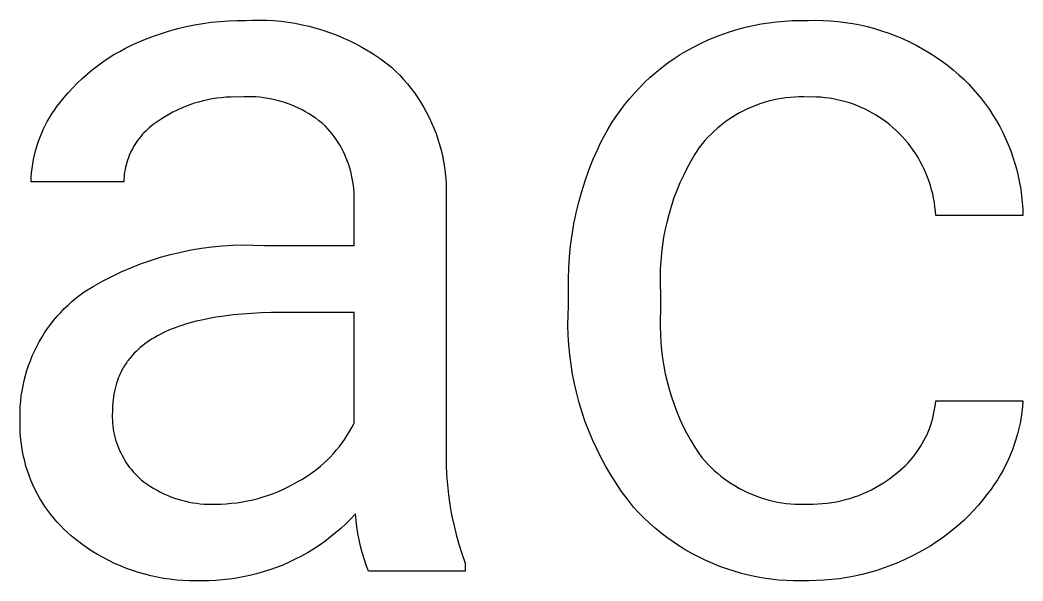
# Model space of a CAD drawing. Header units: millimetres. Extents: x -658 to 2773, y 81 to 2478.
# Drawn here: x 2665.47 to 2699.33, y 384.79 to 403.73 of the extents above; entities that cross this region are included whole.
import ezdxf

# ---------------------------------------------------------------- set-up
doc = ezdxf.new("R2010")
doc.units = ezdxf.units.MM
doc.header["$MEASUREMENT"] = 0
doc.layers.add('Domyślny', color=7, linetype='Continuous', true_color=0x000000)

msp = doc.modelspace()

# ---------------------------------------------------------------- linework, layer by layer
at = {"layer": 'Domyślny'}
for p, q in [((2671.361, 403.57), (2671.645, 403.619)), ((2671.645, 403.619), (2671.93, 403.658)), ((2671.93, 403.658), (2672.217, 403.688)), ((2672.217, 403.688), (2672.505, 403.709)), ((2672.505, 403.709), (2672.793, 403.72)), ((2672.793, 403.72), (2673.081, 403.721)), ((2673.081, 403.721), (2673.322, 403.731)), ((2673.322, 403.731), (2673.562, 403.733)), ((2673.562, 403.733), (2673.803, 403.727)), ((2673.803, 403.727), (2674.043, 403.713)), ((2674.043, 403.713), (2674.283, 403.691)), ((2674.283, 403.691), (2674.522, 403.661)), ((2674.522, 403.661), (2674.759, 403.623)), ((2674.759, 403.623), (2674.996, 403.577)), ((2690.49, 403.601), (2690.753, 403.643)), ((2690.753, 403.643), (2691.017, 403.677)), ((2691.017, 403.677), (2691.282, 403.701)), ((2691.282, 403.701), (2691.548, 403.717)), ((2691.548, 403.717), (2691.814, 403.723)), ((2691.814, 403.723), (2692.08, 403.721)), ((2692.08, 403.721), (2692.332, 403.725)), ((2692.332, 403.725), (2692.584, 403.721)), ((2692.584, 403.721), (2692.835, 403.707)), ((2692.835, 403.707), (2693.086, 403.686)), ((2693.086, 403.686), (2693.336, 403.655)), ((2693.336, 403.655), (2693.585, 403.616)), ((2693.585, 403.616), (2693.832, 403.568)), ((2669.973, 403.188), (2670.245, 403.283)), ((2670.245, 403.283), (2670.52, 403.368)), ((2670.52, 403.368), (2670.798, 403.445)), ((2670.798, 403.445), (2671.078, 403.512)), ((2671.078, 403.512), (2671.361, 403.57)), ((2674.996, 403.577), (2675.23, 403.523)), ((2675.23, 403.523), (2675.463, 403.461)), ((2675.463, 403.461), (2675.693, 403.392)), ((2675.693, 403.392), (2675.921, 403.314)), ((2675.921, 403.314), (2676.147, 403.23)), ((2689.205, 403.259), (2689.457, 403.345)), ((2689.457, 403.345), (2689.712, 403.422)), ((2689.712, 403.422), (2689.969, 403.49)), ((2689.969, 403.49), (2690.228, 403.55)), ((2690.228, 403.55), (2690.49, 403.601)), ((2693.832, 403.568), (2694.078, 403.512)), ((2694.078, 403.512), (2694.321, 403.447)), ((2694.321, 403.447), (2694.562, 403.374)), ((2694.562, 403.374), (2694.801, 403.293)), ((2694.801, 403.293), (2695.036, 403.203)), ((2669.234, 402.88), (2669.438, 402.972)), ((2669.438, 402.972), (2669.704, 403.084)), ((2669.704, 403.084), (2669.973, 403.188)), ((2676.147, 403.23), (2676.369, 403.137)), ((2676.369, 403.137), (2676.588, 403.037)), ((2676.588, 403.037), (2676.804, 402.93)), ((2676.804, 402.93), (2677.016, 402.816)), ((2688.229, 402.834), (2688.468, 402.953)), ((2688.468, 402.953), (2688.71, 403.063)), ((2688.71, 403.063), (2688.956, 403.165)), ((2688.956, 403.165), (2689.205, 403.259)), ((2695.036, 403.203), (2695.269, 403.106)), ((2695.269, 403.106), (2695.497, 403)), ((2695.497, 403), (2695.722, 402.887)), ((2668.642, 402.564), (2668.836, 402.676)), ((2668.836, 402.676), (2669.033, 402.781)), ((2669.033, 402.781), (2669.234, 402.88)), ((2677.016, 402.816), (2677.224, 402.695)), ((2677.224, 402.695), (2677.427, 402.567)), ((2687.765, 402.574), (2687.995, 402.708)), ((2687.995, 402.708), (2688.229, 402.834)), ((2695.722, 402.887), (2695.943, 402.766)), ((2695.943, 402.766), (2696.16, 402.638)), ((2696.16, 402.638), (2696.372, 402.502)), ((2668.085, 402.189), (2668.266, 402.32)), ((2668.266, 402.32), (2668.452, 402.445)), ((2668.452, 402.445), (2668.642, 402.564)), ((2677.427, 402.567), (2677.627, 402.432)), ((2677.627, 402.432), (2677.822, 402.291)), ((2677.822, 402.291), (2678.011, 402.143)), ((2687.141, 402.132), (2687.344, 402.286)), ((2687.344, 402.286), (2687.552, 402.434)), ((2687.552, 402.434), (2687.765, 402.574)), ((2696.372, 402.502), (2696.579, 402.358)), ((2696.579, 402.358), (2696.781, 402.208)), ((2667.568, 401.759), (2667.736, 401.908)), ((2667.736, 401.908), (2667.908, 402.051)), ((2667.908, 402.051), (2668.085, 402.189)), ((2678.011, 402.143), (2678.153, 402.009)), ((2678.153, 402.009), (2678.29, 401.87)), ((2686.752, 401.804), (2686.944, 401.971)), ((2686.944, 401.971), (2687.141, 402.132)), ((2696.781, 402.208), (2696.978, 402.051)), ((2696.978, 402.051), (2697.17, 401.887)), ((2667.25, 401.445), (2667.406, 401.605)), ((2667.406, 401.605), (2667.568, 401.759)), ((2678.29, 401.87), (2678.422, 401.727)), ((2678.422, 401.727), (2678.549, 401.579)), ((2678.549, 401.579), (2678.671, 401.427)), ((2686.386, 401.449), (2686.566, 401.63)), ((2686.566, 401.63), (2686.752, 401.804)), ((2697.17, 401.887), (2697.333, 401.734)), ((2697.333, 401.734), (2697.492, 401.576)), ((2697.492, 401.576), (2697.645, 401.412)), ((2666.953, 401.109), (2667.098, 401.28)), ((2667.098, 401.28), (2667.25, 401.445)), ((2678.671, 401.427), (2678.787, 401.271)), ((2678.787, 401.271), (2678.898, 401.111)), ((2686.046, 401.071), (2686.213, 401.263)), ((2686.213, 401.263), (2686.386, 401.449)), ((2697.645, 401.412), (2697.792, 401.243)), ((2697.792, 401.243), (2697.934, 401.069)), ((2666.72, 400.814), (2666.813, 400.934)), ((2666.813, 400.934), (2666.953, 401.109)), ((2671.356, 400.92), (2671.208, 400.87)), ((2671.506, 400.965), (2671.356, 400.92)), ((2671.657, 401.005), (2671.506, 400.965)), ((2671.809, 401.04), (2671.657, 401.005)), ((2671.963, 401.069), (2671.809, 401.04)), ((2672.117, 401.093), (2671.963, 401.069)), ((2672.272, 401.111), (2672.117, 401.093)), ((2672.428, 401.125), (2672.272, 401.111)), ((2672.584, 401.133), (2672.428, 401.125)), ((2672.74, 401.135), (2672.584, 401.133)), ((2672.896, 401.133), (2672.74, 401.135)), ((2673.032, 401.14), (2672.896, 401.133)), ((2673.167, 401.143), (2673.032, 401.14)), ((2673.303, 401.141), (2673.167, 401.143)), ((2673.438, 401.135), (2673.303, 401.141)), ((2673.573, 401.123), (2673.438, 401.135)), ((2673.708, 401.108), (2673.573, 401.123)), ((2673.842, 401.087), (2673.708, 401.108)), ((2673.975, 401.062), (2673.842, 401.087)), ((2674.107, 401.032), (2673.975, 401.062)), ((2674.239, 400.998), (2674.107, 401.032)), ((2674.368, 400.959), (2674.239, 400.998)), ((2674.497, 400.916), (2674.368, 400.959)), ((2674.624, 400.868), (2674.497, 400.916)), ((2678.898, 401.111), (2679.004, 400.947)), ((2679.004, 400.947), (2679.104, 400.78)), ((2685.885, 400.873), (2686.046, 401.071)), ((2690.451, 400.902), (2690.309, 400.851)), ((2690.594, 400.948), (2690.451, 400.902)), ((2690.739, 400.99), (2690.594, 400.948)), ((2690.885, 401.026), (2690.739, 400.99)), ((2691.032, 401.057), (2690.885, 401.026)), ((2691.18, 401.084), (2691.032, 401.057)), ((2691.329, 401.105), (2691.18, 401.084)), ((2691.479, 401.121), (2691.329, 401.105)), ((2691.629, 401.132), (2691.479, 401.121)), ((2691.779, 401.137), (2691.629, 401.132)), ((2691.929, 401.138), (2691.779, 401.137)), ((2692.08, 401.133), (2691.929, 401.138)), ((2692.222, 401.134), (2692.08, 401.133)), ((2692.363, 401.131), (2692.222, 401.134)), ((2692.505, 401.123), (2692.363, 401.131)), ((2692.646, 401.11), (2692.505, 401.123)), ((2692.786, 401.092), (2692.646, 401.11)), ((2692.926, 401.069), (2692.786, 401.092)), ((2693.065, 401.042), (2692.926, 401.069)), ((2693.203, 401.01), (2693.065, 401.042)), ((2693.34, 400.974), (2693.203, 401.01)), ((2693.476, 400.933), (2693.34, 400.974)), ((2693.61, 400.887), (2693.476, 400.933)), ((2697.934, 401.069), (2698.069, 400.891)), ((2666.466, 400.435), (2666.547, 400.564)), ((2666.547, 400.564), (2666.631, 400.691)), ((2666.631, 400.691), (2666.72, 400.814)), ((2670.636, 400.621), (2670.499, 400.546)), ((2670.776, 400.69), (2670.636, 400.621)), ((2670.918, 400.755), (2670.776, 400.69)), ((2671.062, 400.815), (2670.918, 400.755)), ((2671.208, 400.87), (2671.062, 400.815)), ((2674.749, 400.816), (2674.624, 400.868)), ((2674.872, 400.759), (2674.749, 400.816)), ((2674.993, 400.699), (2674.872, 400.759)), ((2675.112, 400.634), (2674.993, 400.699)), ((2675.229, 400.565), (2675.112, 400.634)), ((2675.343, 400.492), (2675.229, 400.565)), ((2679.104, 400.78), (2679.198, 400.609)), ((2679.198, 400.609), (2679.287, 400.436)), ((2685.585, 400.462), (2685.732, 400.67)), ((2685.732, 400.67), (2685.885, 400.873)), ((2689.764, 400.598), (2689.633, 400.523)), ((2689.897, 400.668), (2689.764, 400.598)), ((2690.032, 400.734), (2689.897, 400.668)), ((2690.17, 400.795), (2690.032, 400.734)), ((2690.309, 400.851), (2690.17, 400.795)), ((2693.742, 400.837), (2693.61, 400.887)), ((2693.873, 400.782), (2693.742, 400.837)), ((2694.002, 400.723), (2693.873, 400.782)), ((2694.128, 400.659), (2694.002, 400.723)), ((2694.253, 400.591), (2694.128, 400.659)), ((2694.375, 400.52), (2694.253, 400.591)), ((2698.069, 400.891), (2698.198, 400.708)), ((2698.198, 400.708), (2698.321, 400.52)), ((2666.32, 400.169), (2666.391, 400.303)), ((2666.391, 400.303), (2666.466, 400.435)), ((2670.034, 400.248), (2669.966, 400.2)), ((2670.103, 400.295), (2670.034, 400.248)), ((2670.232, 400.383), (2670.103, 400.295)), ((2670.364, 400.467), (2670.232, 400.383)), ((2670.499, 400.546), (2670.364, 400.467)), ((2675.455, 400.415), (2675.343, 400.492)), ((2675.564, 400.334), (2675.455, 400.415)), ((2675.67, 400.25), (2675.564, 400.334)), ((2675.773, 400.162), (2675.67, 400.25)), ((2679.287, 400.436), (2679.369, 400.259)), ((2679.369, 400.259), (2679.446, 400.08)), ((2685.313, 400.031), (2685.446, 400.248)), ((2685.446, 400.248), (2685.585, 400.462)), ((2689.258, 400.272), (2689.139, 400.18)), ((2689.38, 400.36), (2689.258, 400.272)), ((2689.505, 400.444), (2689.38, 400.36)), ((2689.633, 400.523), (2689.505, 400.444)), ((2694.494, 400.444), (2694.375, 400.52)), ((2694.611, 400.364), (2694.494, 400.444)), ((2694.726, 400.28), (2694.611, 400.364)), ((2694.837, 400.192), (2694.726, 400.28)), ((2698.321, 400.52), (2698.438, 400.329)), ((2698.438, 400.329), (2698.547, 400.133)), ((2666.135, 399.752), (2666.192, 399.893)), ((2666.192, 399.893), (2666.253, 400.032)), ((2666.253, 400.032), (2666.32, 400.169)), ((2669.655, 399.923), (2669.599, 399.862)), ((2669.714, 399.983), (2669.655, 399.923)), ((2669.774, 400.04), (2669.714, 399.983)), ((2669.836, 400.096), (2669.774, 400.04)), ((2669.901, 400.149), (2669.836, 400.096)), ((2669.966, 400.2), (2669.901, 400.149)), ((2675.854, 400.075), (2675.773, 400.162)), ((2675.932, 399.984), (2675.854, 400.075)), ((2676.008, 399.892), (2675.932, 399.984)), ((2676.079, 399.796), (2676.008, 399.892)), ((2679.446, 400.08), (2679.516, 399.898)), ((2679.516, 399.898), (2679.58, 399.714)), ((2685.189, 399.808), (2685.313, 400.031)), ((2688.802, 399.88), (2688.697, 399.773)), ((2688.911, 399.984), (2688.802, 399.88)), ((2689.023, 400.084), (2688.911, 399.984)), ((2689.139, 400.18), (2689.023, 400.084)), ((2694.945, 400.1), (2694.837, 400.192)), ((2695.05, 400.005), (2694.945, 400.1)), ((2695.156, 399.902), (2695.05, 400.005)), ((2695.259, 399.796), (2695.156, 399.902)), ((2698.547, 400.133), (2698.65, 399.934)), ((2698.65, 399.934), (2698.747, 399.732)), ((2666.036, 399.464), (2666.083, 399.609)), ((2666.083, 399.609), (2666.135, 399.752)), ((2669.395, 399.599), (2669.35, 399.529)), ((2669.443, 399.667), (2669.395, 399.599)), ((2669.492, 399.734), (2669.443, 399.667)), ((2669.545, 399.799), (2669.492, 399.734)), ((2669.599, 399.862), (2669.545, 399.799)), ((2676.148, 399.699), (2676.079, 399.796)), ((2676.213, 399.599), (2676.148, 399.699)), ((2676.275, 399.497), (2676.213, 399.599)), ((2679.58, 399.714), (2679.637, 399.528)), ((2684.963, 399.352), (2685.072, 399.582)), ((2685.072, 399.582), (2685.189, 399.808)), ((2688.498, 399.547), (2688.404, 399.429)), ((2688.596, 399.661), (2688.498, 399.547)), ((2688.697, 399.773), (2688.596, 399.661)), ((2695.358, 399.686), (2695.259, 399.796)), ((2695.452, 399.572), (2695.358, 399.686)), ((2695.543, 399.456), (2695.452, 399.572)), ((2698.747, 399.732), (2698.836, 399.526)), ((2665.958, 399.17), (2665.995, 399.318)), ((2665.995, 399.318), (2666.036, 399.464)), ((2669.193, 399.235), (2669.16, 399.159)), ((2669.228, 399.311), (2669.193, 399.235)), ((2669.266, 399.385), (2669.228, 399.311)), ((2669.307, 399.458), (2669.266, 399.385)), ((2669.35, 399.529), (2669.307, 399.458)), ((2676.333, 399.393), (2676.275, 399.497)), ((2676.388, 399.287), (2676.333, 399.393)), ((2676.439, 399.179), (2676.388, 399.287)), ((2679.637, 399.528), (2679.689, 399.34)), ((2679.689, 399.34), (2679.733, 399.151)), ((2684.814, 399.007), (2684.963, 399.352)), ((2688.404, 399.429), (2688.258, 399.199)), ((2695.63, 399.336), (2695.543, 399.456)), ((2695.712, 399.213), (2695.63, 399.336)), ((2695.791, 399.088), (2695.712, 399.213)), ((2698.836, 399.526), (2698.918, 399.318)), ((2698.918, 399.318), (2698.993, 399.107)), ((2665.879, 398.721), (2665.9, 398.872)), ((2665.9, 398.872), (2665.926, 399.022)), ((2665.926, 399.022), (2665.958, 399.17)), ((2669.077, 398.923), (2669.055, 398.843)), ((2669.102, 399.002), (2669.077, 398.923)), ((2669.13, 399.081), (2669.102, 399.002)), ((2669.16, 399.159), (2669.13, 399.081)), ((2676.487, 399.07), (2676.439, 399.179)), ((2676.53, 398.958), (2676.487, 399.07)), ((2676.57, 398.846), (2676.53, 398.958)), ((2679.733, 399.151), (2679.772, 398.959)), ((2679.772, 398.959), (2679.804, 398.767)), ((2684.677, 398.658), (2684.814, 399.007)), ((2688.119, 398.963), (2687.989, 398.723)), ((2688.258, 399.199), (2688.119, 398.963)), ((2695.864, 398.959), (2695.791, 399.088)), ((2695.934, 398.829), (2695.864, 398.959)), ((2698.993, 399.107), (2699.06, 398.893)), ((2699.06, 398.893), (2699.121, 398.677)), ((2665.852, 398.418), (2665.863, 398.57)), ((2665.863, 398.57), (2665.879, 398.721)), ((2669.004, 398.598), (2668.993, 398.515)), ((2669.018, 398.68), (2669.004, 398.598)), ((2669.035, 398.762), (2669.018, 398.68)), ((2669.055, 398.843), (2669.035, 398.762)), ((2676.606, 398.732), (2676.57, 398.846)), ((2676.639, 398.617), (2676.606, 398.732)), ((2676.667, 398.501), (2676.639, 398.617)), ((2679.804, 398.767), (2679.829, 398.574)), ((2679.829, 398.574), (2679.847, 398.38)), ((2684.552, 398.304), (2684.677, 398.658)), ((2687.989, 398.723), (2687.867, 398.479)), ((2695.998, 398.696), (2695.934, 398.829)), ((2696.058, 398.56), (2695.998, 398.696)), ((2696.113, 398.423), (2696.058, 398.56)), ((2699.121, 398.677), (2699.174, 398.459)), ((2665.846, 398.266), (2665.852, 398.418)), ((2668.976, 398.266), (2665.846, 398.266)), ((2668.979, 398.349), (2668.976, 398.266)), ((2668.984, 398.433), (2668.979, 398.349)), ((2668.993, 398.515), (2668.984, 398.433)), ((2676.691, 398.385), (2676.667, 398.501)), ((2676.711, 398.267), (2676.691, 398.385)), ((2676.728, 398.149), (2676.711, 398.267)), ((2679.847, 398.38), (2679.859, 398.186)), ((2679.859, 398.186), (2679.864, 397.991)), ((2684.439, 397.946), (2684.552, 398.304)), ((2687.753, 398.231), (2687.648, 397.979)), ((2687.867, 398.479), (2687.753, 398.231)), ((2696.164, 398.284), (2696.113, 398.423)), ((2696.209, 398.143), (2696.164, 398.284)), ((2699.174, 398.459), (2699.219, 398.24)), ((2699.219, 398.24), (2699.257, 398.019)), ((2676.74, 398.03), (2676.728, 398.149)), ((2676.748, 397.911), (2676.74, 398.03)), ((2676.753, 397.792), (2676.748, 397.911)), ((2679.864, 397.991), (2679.863, 397.796)), ((2684.338, 397.584), (2684.439, 397.946)), ((2687.648, 397.979), (2687.551, 397.723)), ((2696.25, 398.001), (2696.209, 398.143)), ((2696.285, 397.858), (2696.25, 398.001)), ((2696.316, 397.713), (2696.285, 397.858)), ((2699.257, 398.019), (2699.287, 397.797)), ((2676.749, 397.553), (2676.753, 397.673)), ((2676.749, 396.118), (2676.749, 397.553)), ((2676.753, 397.673), (2676.753, 397.792)), ((2679.863, 397.796), (2679.863, 389.389)), ((2684.25, 397.219), (2684.338, 397.584)), ((2687.551, 397.723), (2687.463, 397.464)), ((2696.341, 397.567), (2696.316, 397.713)), ((2696.362, 397.421), (2696.341, 397.567)), ((2699.287, 397.797), (2699.31, 397.574)), ((2699.31, 397.574), (2699.325, 397.35)), ((2684.174, 396.852), (2684.25, 397.219)), ((2687.385, 397.203), (2687.315, 396.939)), ((2687.463, 397.464), (2687.385, 397.203)), ((2696.377, 397.274), (2696.362, 397.421)), ((2696.387, 397.126), (2696.377, 397.274)), ((2699.325, 397.35), (2699.332, 397.126)), ((2684.111, 396.482), (2684.174, 396.852)), ((2687.315, 396.939), (2687.254, 396.673)), ((2699.332, 397.126), (2696.387, 397.126)), ((2687.254, 396.673), (2687.202, 396.404)), ((2684.06, 396.11), (2684.111, 396.482)), ((2687.202, 396.404), (2687.16, 396.135)), ((2670.556, 395.813), (2670.901, 395.896)), ((2670.901, 395.896), (2671.249, 395.966)), ((2671.249, 395.966), (2671.599, 396.024)), ((2671.599, 396.024), (2671.95, 396.071)), ((2671.95, 396.071), (2672.303, 396.104)), ((2672.303, 396.104), (2672.657, 396.126)), ((2672.657, 396.126), (2673.012, 396.136)), ((2673.012, 396.136), (2673.366, 396.133)), ((2673.366, 396.133), (2673.721, 396.118)), ((2673.721, 396.118), (2676.749, 396.118)), ((2684.023, 395.736), (2684.06, 396.11)), ((2687.127, 395.864), (2687.103, 395.591)), ((2687.16, 396.135), (2687.127, 395.864)), ((2669.212, 395.365), (2669.542, 395.495)), ((2669.542, 395.495), (2669.876, 395.613)), ((2669.876, 395.613), (2670.215, 395.719)), ((2670.215, 395.719), (2670.556, 395.813)), ((2683.998, 395.362), (2684.023, 395.736)), ((2687.103, 395.591), (2687.088, 395.319)), ((2668.566, 395.073), (2668.886, 395.225)), ((2668.886, 395.225), (2669.212, 395.365)), ((2683.985, 394.986), (2683.998, 395.362)), ((2687.088, 395.319), (2687.083, 395.046)), ((2667.942, 394.736), (2668.251, 394.91)), ((2668.251, 394.91), (2668.566, 395.073)), ((2683.986, 394.611), (2683.985, 394.986)), ((2687.083, 395.046), (2687.087, 394.773)), ((2667.497, 394.448), (2667.639, 394.552)), ((2667.639, 394.552), (2667.942, 394.736)), ((2683.986, 394.088), (2683.986, 394.611)), ((2687.087, 394.773), (2687.1, 394.5)), ((2687.1, 394.5), (2687.1, 393.913)), ((2667.093, 394.107), (2667.223, 394.225)), ((2667.223, 394.225), (2667.358, 394.339)), ((2667.358, 394.339), (2667.497, 394.448)), ((2666.726, 393.726), (2666.844, 393.857)), ((2666.844, 393.857), (2666.966, 393.984)), ((2666.966, 393.984), (2667.093, 394.107)), ((2672.969, 393.8), (2672.662, 393.771)), ((2673.287, 393.823), (2672.969, 393.8)), ((2673.617, 393.84), (2673.287, 393.823)), ((2673.958, 393.849), (2673.617, 393.84)), ((2674.31, 393.853), (2673.958, 393.849)), ((2676.749, 393.853), (2674.31, 393.853)), ((2676.749, 390.112), (2676.749, 393.853)), ((2683.973, 393.755), (2683.986, 394.088)), ((2687.1, 393.913), (2687.088, 393.645)), ((2666.401, 393.31), (2666.504, 393.453)), ((2666.504, 393.453), (2666.613, 393.591)), ((2666.613, 393.591), (2666.726, 393.726)), ((2671.053, 393.456), (2670.937, 393.419)), ((2671.171, 393.492), (2671.053, 393.456)), ((2671.293, 393.525), (2671.171, 393.492)), ((2671.417, 393.557), (2671.293, 393.525)), ((2671.544, 393.587), (2671.417, 393.557)), ((2671.807, 393.643), (2671.544, 393.587)), ((2672.081, 393.692), (2671.807, 393.643)), ((2672.365, 393.735), (2672.081, 393.692)), ((2672.662, 393.771), (2672.365, 393.735)), ((2683.971, 393.423), (2683.973, 393.755)), ((2687.088, 393.645), (2687.084, 393.377)), ((2666.209, 393.015), (2666.302, 393.164)), ((2666.302, 393.164), (2666.401, 393.31)), ((2670.204, 393.116), (2670.11, 393.066)), ((2670.3, 393.164), (2670.204, 393.116)), ((2670.399, 393.211), (2670.3, 393.164)), ((2670.501, 393.256), (2670.399, 393.211)), ((2670.606, 393.299), (2670.501, 393.256)), ((2670.713, 393.341), (2670.606, 393.299)), ((2670.824, 393.381), (2670.713, 393.341)), ((2670.937, 393.419), (2670.824, 393.381)), ((2683.98, 393.091), (2683.971, 393.423)), ((2687.084, 393.377), (2687.09, 393.109)), ((2687.09, 393.109), (2687.105, 392.841)), ((2666.037, 392.707), (2666.12, 392.863)), ((2666.12, 392.863), (2666.209, 393.015)), ((2669.684, 392.791), (2669.607, 392.732)), ((2669.764, 392.849), (2669.684, 392.791)), ((2669.846, 392.906), (2669.764, 392.849)), ((2669.931, 392.961), (2669.846, 392.906)), ((2670.019, 393.014), (2669.931, 392.961)), ((2670.11, 393.066), (2670.019, 393.014)), ((2684, 392.759), (2683.98, 393.091)), ((2687.105, 392.841), (2687.13, 392.574)), ((2665.887, 392.389), (2665.959, 392.549)), ((2665.959, 392.549), (2666.037, 392.707)), ((2669.328, 392.476), (2669.265, 392.408)), ((2669.394, 392.542), (2669.328, 392.476)), ((2669.462, 392.607), (2669.394, 392.542)), ((2669.533, 392.67), (2669.462, 392.607)), ((2669.607, 392.732), (2669.533, 392.67)), ((2684.031, 392.428), (2684, 392.759)), ((2687.13, 392.574), (2687.163, 392.308)), ((2665.759, 392.06), (2665.82, 392.225)), ((2665.82, 392.225), (2665.887, 392.389)), ((2669.042, 392.12), (2669.017, 392.082)), ((2669.067, 392.157), (2669.042, 392.12)), ((2669.093, 392.194), (2669.067, 392.157)), ((2669.12, 392.231), (2669.093, 392.194)), ((2669.148, 392.267), (2669.12, 392.231)), ((2669.176, 392.303), (2669.148, 392.267)), ((2669.205, 392.338), (2669.176, 392.303)), ((2669.265, 392.408), (2669.205, 392.338)), ((2684.074, 392.098), (2684.031, 392.428)), ((2684.127, 391.769), (2684.074, 392.098)), ((2687.163, 392.308), (2687.206, 392.044)), ((2665.655, 391.724), (2665.704, 391.893)), ((2665.704, 391.893), (2665.759, 392.06)), ((2668.844, 391.764), (2668.825, 391.723)), ((2668.863, 391.805), (2668.844, 391.764)), ((2668.883, 391.846), (2668.863, 391.805)), ((2668.903, 391.886), (2668.883, 391.846)), ((2668.925, 391.926), (2668.903, 391.886)), ((2668.947, 391.966), (2668.925, 391.926)), ((2668.969, 392.005), (2668.947, 391.966)), ((2668.993, 392.044), (2668.969, 392.005)), ((2669.017, 392.082), (2668.993, 392.044)), ((2684.192, 391.443), (2684.127, 391.769)), ((2687.206, 392.044), (2687.257, 391.78)), ((2687.257, 391.78), (2687.318, 391.519)), ((2665.573, 391.381), (2665.611, 391.553)), ((2665.611, 391.553), (2665.655, 391.724)), ((2668.729, 391.465), (2668.702, 391.375)), ((2668.758, 391.552), (2668.729, 391.465)), ((2668.79, 391.638), (2668.758, 391.552)), ((2668.807, 391.681), (2668.79, 391.638)), ((2668.825, 391.723), (2668.807, 391.681)), ((2684.267, 391.119), (2684.192, 391.443)), ((2687.318, 391.519), (2687.387, 391.26)), ((2665.516, 391.034), (2665.542, 391.208)), ((2665.542, 391.208), (2665.573, 391.381)), ((2668.639, 391.098), (2668.624, 391.002)), ((2668.658, 391.192), (2668.639, 391.098)), ((2668.679, 391.284), (2668.658, 391.192)), ((2668.702, 391.375), (2668.679, 391.284)), ((2684.353, 390.798), (2684.267, 391.119)), ((2687.387, 391.26), (2687.465, 391.004)), ((2665.482, 390.683), (2665.496, 390.858)), ((2665.496, 390.858), (2665.516, 391.034)), ((2668.602, 390.805), (2668.595, 390.705)), ((2668.611, 390.905), (2668.602, 390.805)), ((2668.624, 391.002), (2668.611, 390.905)), ((2684.45, 390.48), (2684.353, 390.798)), ((2687.465, 391.004), (2687.552, 390.75)), ((2687.552, 390.75), (2687.648, 390.499)), ((2696.359, 390.635), (2696.375, 390.751)), ((2696.375, 390.751), (2696.387, 390.867)), ((2696.387, 390.867), (2699.332, 390.867)), ((2699.332, 390.867), (2699.317, 390.679)), ((2665.473, 390.331), (2665.475, 390.507)), ((2665.475, 390.507), (2665.482, 390.683)), ((2668.589, 390.498), (2668.586, 390.403)), ((2668.586, 390.403), (2668.586, 390.307)), ((2668.591, 390.602), (2668.589, 390.498)), ((2668.595, 390.705), (2668.591, 390.602)), ((2684.557, 390.165), (2684.45, 390.48)), ((2687.648, 390.499), (2687.752, 390.252)), ((2696.288, 390.29), (2696.316, 390.404)), ((2696.316, 390.404), (2696.34, 390.519)), ((2696.34, 390.519), (2696.359, 390.635)), ((2699.296, 390.492), (2699.269, 390.305)), ((2699.317, 390.679), (2699.296, 390.492)), ((2665.477, 390.155), (2665.473, 390.331)), ((2665.476, 389.987), (2665.477, 390.155)), ((2668.586, 390.307), (2668.589, 390.212)), ((2668.589, 390.212), (2668.595, 390.117)), ((2668.595, 390.117), (2668.605, 390.022)), ((2676.677, 389.975), (2676.749, 390.112)), ((2684.675, 389.854), (2684.557, 390.165)), ((2687.752, 390.252), (2687.864, 390.009)), ((2696.183, 389.955), (2696.222, 390.065)), ((2696.222, 390.065), (2696.257, 390.177)), ((2696.257, 390.177), (2696.288, 390.29)), ((2699.235, 390.119), (2699.195, 389.934)), ((2699.269, 390.305), (2699.235, 390.119)), ((2665.481, 389.82), (2665.476, 389.987)), ((2665.492, 389.652), (2665.481, 389.82)), ((2668.605, 390.022), (2668.617, 389.927)), ((2668.617, 389.927), (2668.633, 389.833)), ((2668.633, 389.833), (2668.652, 389.739)), ((2668.652, 389.739), (2668.674, 389.646)), ((2676.521, 389.708), (2676.601, 389.84)), ((2676.601, 389.84), (2676.677, 389.975)), ((2684.803, 389.548), (2684.675, 389.854)), ((2687.864, 390.009), (2687.985, 389.769)), ((2687.985, 389.769), (2688.114, 389.534)), ((2696.044, 389.631), (2696.094, 389.738)), ((2696.094, 389.738), (2696.14, 389.845)), ((2696.14, 389.845), (2696.183, 389.955)), ((2699.149, 389.751), (2699.097, 389.57)), ((2699.195, 389.934), (2699.149, 389.751)), ((2665.508, 389.486), (2665.492, 389.652)), ((2665.53, 389.32), (2665.508, 389.486)), ((2668.674, 389.646), (2668.7, 389.554)), ((2668.7, 389.554), (2668.728, 389.463)), ((2668.728, 389.463), (2668.76, 389.373)), ((2676.253, 389.33), (2676.347, 389.453)), ((2676.347, 389.453), (2676.436, 389.579)), ((2676.436, 389.579), (2676.521, 389.708)), ((2679.863, 389.389), (2679.855, 389.049)), ((2684.942, 389.245), (2684.803, 389.548)), ((2688.114, 389.534), (2688.251, 389.303)), ((2695.874, 389.324), (2695.934, 389.424)), ((2695.934, 389.424), (2695.991, 389.527)), ((2695.991, 389.527), (2696.044, 389.631)), ((2699.039, 389.39), (2698.974, 389.213)), ((2699.097, 389.57), (2699.039, 389.39)), ((2665.557, 389.154), (2665.53, 389.32)), ((2665.59, 388.99), (2665.557, 389.154)), ((2668.76, 389.373), (2668.794, 389.284)), ((2668.794, 389.284), (2668.831, 389.196)), ((2668.831, 389.196), (2668.872, 389.11)), ((2668.872, 389.11), (2668.915, 389.024)), ((2675.949, 388.98), (2676.054, 389.093)), ((2676.054, 389.093), (2676.156, 389.21)), ((2676.156, 389.21), (2676.253, 389.33)), ((2679.855, 389.049), (2679.859, 388.709)), ((2685.09, 388.948), (2684.942, 389.245)), ((2688.251, 389.303), (2688.396, 389.078)), ((2688.396, 389.078), (2688.49, 388.96)), ((2695.674, 389.035), (2695.744, 389.129)), ((2695.744, 389.129), (2695.811, 389.225)), ((2695.811, 389.225), (2695.874, 389.324)), ((2698.974, 389.213), (2698.904, 389.038)), ((2665.629, 388.827), (2665.59, 388.99)), ((2665.673, 388.666), (2665.629, 388.827)), ((2668.915, 389.024), (2668.961, 388.941)), ((2668.961, 388.941), (2669.01, 388.859)), ((2669.01, 388.859), (2669.061, 388.778)), ((2669.061, 388.778), (2669.116, 388.7)), ((2675.611, 388.664), (2675.727, 388.765)), ((2675.727, 388.765), (2675.84, 388.871)), ((2675.84, 388.871), (2675.949, 388.98)), ((2679.859, 388.709), (2679.873, 388.369)), ((2685.249, 388.655), (2685.09, 388.948)), ((2688.49, 388.96), (2688.589, 388.845)), ((2688.589, 388.845), (2688.691, 388.734)), ((2688.691, 388.734), (2688.797, 388.626)), ((2695.363, 388.684), (2695.445, 388.768)), ((2695.445, 388.768), (2695.524, 388.854)), ((2695.524, 388.854), (2695.6, 388.943)), ((2695.6, 388.943), (2695.674, 389.035)), ((2698.828, 388.865), (2698.747, 388.694)), ((2698.904, 389.038), (2698.828, 388.865)), ((2665.723, 388.506), (2665.673, 388.666)), ((2665.778, 388.347), (2665.723, 388.506)), ((2669.116, 388.7), (2669.173, 388.623)), ((2669.173, 388.623), (2669.232, 388.548)), ((2669.232, 388.548), (2669.294, 388.476)), ((2669.294, 388.476), (2669.358, 388.405)), ((2669.358, 388.405), (2669.425, 388.337)), ((2675.114, 388.297), (2675.243, 388.382)), ((2675.243, 388.382), (2675.369, 388.472)), ((2675.369, 388.472), (2675.491, 388.566)), ((2675.491, 388.566), (2675.611, 388.664)), ((2679.873, 388.369), (2679.899, 388.03)), ((2685.417, 388.368), (2685.249, 388.655)), ((2685.595, 388.087), (2685.417, 388.368)), ((2688.797, 388.626), (2688.907, 388.522)), ((2688.907, 388.522), (2689.021, 388.422)), ((2689.021, 388.422), (2689.137, 388.326)), ((2694.884, 388.281), (2695.008, 388.377)), ((2695.008, 388.377), (2695.101, 388.45)), ((2695.101, 388.45), (2695.191, 388.525)), ((2695.191, 388.525), (2695.278, 388.603)), ((2695.278, 388.603), (2695.363, 388.684)), ((2698.659, 388.527), (2698.566, 388.363)), ((2698.747, 388.694), (2698.659, 388.527)), ((2665.839, 388.191), (2665.778, 388.347)), ((2665.905, 388.037), (2665.839, 388.191)), ((2665.976, 387.886), (2665.905, 388.037)), ((2669.425, 388.337), (2669.494, 388.271)), ((2669.494, 388.271), (2669.565, 388.207)), ((2669.565, 388.207), (2669.666, 388.128)), ((2669.666, 388.128), (2669.77, 388.053)), ((2669.77, 388.053), (2669.877, 387.981)), ((2674.529, 387.965), (2674.69, 388.05)), ((2674.69, 388.05), (2674.848, 388.14)), ((2674.848, 388.14), (2674.982, 388.216)), ((2674.982, 388.216), (2675.114, 388.297)), ((2679.899, 388.03), (2679.936, 387.693)), ((2685.782, 387.812), (2685.595, 388.087)), ((2689.137, 388.326), (2689.257, 388.234)), ((2689.257, 388.234), (2689.381, 388.146)), ((2689.381, 388.146), (2689.507, 388.062)), ((2689.507, 388.062), (2689.636, 387.983)), ((2694.493, 388.019), (2694.627, 388.102)), ((2694.627, 388.102), (2694.757, 388.19)), ((2694.757, 388.19), (2694.884, 388.281)), ((2698.364, 388.044), (2698.255, 387.89)), ((2698.468, 388.202), (2698.364, 388.044)), ((2698.566, 388.363), (2698.468, 388.202)), ((2666.052, 387.736), (2665.976, 387.886)), ((2666.134, 387.59), (2666.052, 387.736)), ((2669.877, 387.981), (2669.986, 387.913)), ((2669.986, 387.913), (2670.097, 387.849)), ((2670.097, 387.849), (2670.211, 387.788)), ((2670.211, 387.788), (2670.326, 387.732)), ((2670.326, 387.732), (2670.443, 387.68)), ((2673.859, 387.682), (2674.03, 387.745)), ((2674.03, 387.745), (2674.198, 387.813)), ((2674.198, 387.813), (2674.365, 387.886)), ((2674.365, 387.886), (2674.529, 387.965)), ((2679.936, 387.693), (2679.984, 387.356)), ((2685.978, 387.544), (2685.782, 387.812)), ((2689.636, 387.983), (2689.767, 387.909)), ((2689.767, 387.909), (2689.901, 387.839)), ((2689.901, 387.839), (2690.038, 387.773)), ((2690.038, 387.773), (2690.176, 387.713)), ((2690.176, 387.713), (2690.317, 387.657)), ((2693.788, 387.678), (2693.933, 387.736)), ((2693.933, 387.736), (2694.077, 387.8)), ((2694.077, 387.8), (2694.218, 387.868)), ((2694.218, 387.868), (2694.357, 387.941)), ((2694.357, 387.941), (2694.493, 388.019)), ((2698.116, 387.701), (2697.971, 387.517)), ((2698.255, 387.89), (2698.116, 387.701)), ((2666.22, 387.446), (2666.134, 387.59)), ((2666.311, 387.306), (2666.22, 387.446)), ((2670.443, 387.68), (2670.562, 387.631)), ((2670.562, 387.631), (2670.683, 387.587)), ((2670.683, 387.587), (2670.805, 387.547)), ((2670.805, 387.547), (2670.928, 387.511)), ((2670.928, 387.511), (2671.053, 387.479)), ((2671.053, 387.479), (2671.178, 387.452)), ((2671.178, 387.452), (2671.304, 387.428)), ((2671.304, 387.428), (2671.432, 387.41)), ((2671.432, 387.41), (2671.559, 387.395)), ((2671.559, 387.395), (2671.687, 387.385)), ((2671.687, 387.385), (2671.816, 387.38)), ((2671.816, 387.38), (2671.944, 387.378)), ((2671.944, 387.378), (2672.072, 387.382)), ((2672.072, 387.382), (2672.254, 387.385)), ((2672.254, 387.385), (2672.436, 387.394)), ((2672.436, 387.394), (2672.617, 387.409)), ((2672.617, 387.409), (2672.798, 387.43)), ((2672.798, 387.43), (2672.978, 387.457)), ((2672.978, 387.457), (2673.157, 387.49)), ((2673.157, 387.49), (2673.335, 387.53)), ((2673.335, 387.53), (2673.511, 387.575)), ((2673.511, 387.575), (2673.686, 387.626)), ((2673.686, 387.626), (2673.859, 387.682)), ((2679.984, 387.356), (2680.044, 387.021)), ((2686.183, 387.282), (2685.978, 387.544)), ((2690.317, 387.657), (2690.459, 387.606)), ((2690.459, 387.606), (2690.603, 387.56)), ((2690.603, 387.56), (2690.749, 387.519)), ((2690.749, 387.519), (2690.896, 387.483)), ((2690.896, 387.483), (2691.044, 387.452)), ((2691.044, 387.452), (2691.193, 387.427)), ((2691.193, 387.427), (2691.343, 387.406)), ((2691.343, 387.406), (2691.493, 387.391)), ((2691.493, 387.391), (2691.644, 387.381)), ((2691.644, 387.381), (2691.795, 387.376)), ((2691.795, 387.376), (2691.946, 387.376)), ((2691.946, 387.376), (2692.098, 387.382)), ((2692.098, 387.382), (2692.255, 387.382)), ((2692.255, 387.382), (2692.411, 387.387)), ((2692.411, 387.387), (2692.568, 387.398)), ((2692.568, 387.398), (2692.724, 387.414)), ((2692.724, 387.414), (2692.879, 387.436)), ((2692.879, 387.436), (2693.034, 387.463)), ((2693.034, 387.463), (2693.188, 387.495)), ((2693.188, 387.495), (2693.34, 387.533)), ((2693.34, 387.533), (2693.491, 387.576)), ((2693.491, 387.576), (2693.64, 387.624)), ((2693.64, 387.624), (2693.788, 387.678)), ((2697.971, 387.517), (2697.82, 387.338)), ((2666.407, 387.169), (2666.311, 387.306)), ((2666.508, 387.035), (2666.407, 387.169)), ((2666.613, 386.904), (2666.508, 387.035)), ((2676.799, 387.053), (2676.64, 386.884)), ((2676.819, 386.832), (2676.799, 387.053)), ((2680.044, 387.021), (2680.114, 386.689)), ((2686.356, 387.095), (2686.183, 387.282)), ((2686.535, 386.913), (2686.356, 387.095)), ((2697.663, 387.164), (2697.5, 386.995)), ((2697.82, 387.338), (2697.663, 387.164)), ((2666.722, 386.777), (2666.613, 386.904)), ((2666.836, 386.654), (2666.722, 386.777)), ((2676.474, 386.72), (2676.303, 386.561)), ((2676.64, 386.884), (2676.474, 386.72)), ((2676.846, 386.613), (2676.819, 386.832)), ((2680.114, 386.689), (2680.195, 386.359)), ((2686.721, 386.739), (2686.535, 386.913)), ((2686.912, 386.57), (2686.721, 386.739)), ((2697.159, 386.674), (2696.98, 386.522)), ((2697.332, 386.832), (2697.159, 386.674)), ((2697.5, 386.995), (2697.332, 386.832)), ((2666.954, 386.535), (2666.836, 386.654)), ((2667.076, 386.42), (2666.954, 386.535)), ((2667.201, 386.31), (2667.076, 386.42)), ((2676.127, 386.409), (2675.946, 386.262)), ((2676.303, 386.561), (2676.127, 386.409)), ((2676.881, 386.394), (2676.846, 386.613)), ((2676.923, 386.177), (2676.881, 386.394)), ((2680.195, 386.359), (2680.287, 386.032)), ((2687.11, 386.408), (2686.912, 386.57)), ((2687.312, 386.253), (2687.11, 386.408)), ((2696.797, 386.376), (2696.609, 386.237)), ((2696.98, 386.522), (2696.797, 386.376)), ((2667.37, 386.172), (2667.201, 386.31)), ((2667.542, 386.041), (2667.37, 386.172)), ((2667.719, 385.915), (2667.542, 386.041)), ((2675.76, 386.122), (2675.57, 385.988)), ((2675.946, 386.262), (2675.76, 386.122)), ((2676.971, 385.961), (2676.923, 386.177)), ((2680.287, 386.032), (2680.389, 385.708)), ((2687.52, 386.105), (2687.312, 386.253)), ((2687.732, 385.964), (2687.52, 386.105)), ((2696.416, 386.103), (2696.219, 385.976)), ((2696.609, 386.237), (2696.416, 386.103)), ((2667.901, 385.795), (2667.719, 385.915)), ((2668.086, 385.682), (2667.901, 385.795)), ((2668.275, 385.575), (2668.086, 385.682)), ((2675.176, 385.74), (2674.973, 385.626)), ((2675.375, 385.861), (2675.176, 385.74)), ((2675.57, 385.988), (2675.375, 385.861)), ((2677.027, 385.747), (2676.971, 385.961)), ((2677.09, 385.534), (2677.027, 385.747)), ((2680.389, 385.708), (2680.503, 385.387)), ((2687.95, 385.83), (2687.732, 385.964)), ((2688.171, 385.704), (2687.95, 385.83)), ((2688.397, 385.586), (2688.171, 385.704)), ((2695.813, 385.742), (2695.605, 385.635)), ((2696.018, 385.856), (2695.813, 385.742)), ((2696.219, 385.976), (2696.018, 385.856)), ((2668.467, 385.474), (2668.275, 385.575)), ((2668.663, 385.38), (2668.467, 385.474)), ((2668.861, 385.292), (2668.663, 385.38)), ((2674.342, 385.325), (2674.126, 385.239)), ((2674.556, 385.418), (2674.342, 385.325)), ((2674.766, 385.519), (2674.556, 385.418)), ((2674.973, 385.626), (2674.766, 385.519)), ((2677.16, 385.324), (2677.09, 385.534)), ((2677.237, 385.117), (2677.16, 385.324)), ((2680.503, 385.387), (2680.503, 385.117)), ((2688.627, 385.475), (2688.397, 385.586)), ((2688.86, 385.372), (2688.627, 385.475)), ((2689.097, 385.277), (2688.86, 385.372)), ((2695.134, 385.413), (2694.894, 385.315)), ((2695.371, 385.52), (2695.134, 385.413)), ((2695.605, 385.635), (2695.371, 385.52)), ((2669.063, 385.211), (2668.861, 385.292)), ((2669.267, 385.137), (2669.063, 385.211)), ((2669.474, 385.07), (2669.267, 385.137)), ((2669.682, 385.01), (2669.474, 385.07)), ((2669.893, 384.957), (2669.682, 385.01)), ((2673.46, 385.026), (2673.234, 384.97)), ((2673.685, 385.09), (2673.46, 385.026)), ((2673.906, 385.161), (2673.685, 385.09)), ((2674.126, 385.239), (2673.906, 385.161)), ((2680.503, 385.117), (2677.237, 385.117)), ((2689.337, 385.19), (2689.097, 385.277)), ((2689.579, 385.112), (2689.337, 385.19)), ((2689.825, 385.042), (2689.579, 385.112)), ((2690.072, 384.98), (2689.825, 385.042)), ((2690.321, 384.926), (2690.072, 384.98)), ((2693.902, 385.004), (2693.648, 384.948)), ((2694.153, 385.069), (2693.902, 385.004)), ((2694.403, 385.143), (2694.153, 385.069)), ((2694.65, 385.225), (2694.403, 385.143)), ((2694.894, 385.315), (2694.65, 385.225)), ((2670.105, 384.911), (2669.893, 384.957)), ((2670.319, 384.872), (2670.105, 384.911)), ((2670.534, 384.841), (2670.319, 384.872)), ((2670.75, 384.817), (2670.534, 384.841)), ((2670.966, 384.8), (2670.75, 384.817)), ((2671.183, 384.79), (2670.966, 384.8)), ((2671.4, 384.788), (2671.183, 384.79)), ((2671.617, 384.793), (2671.4, 384.788)), ((2671.85, 384.795), (2671.617, 384.793)), ((2672.083, 384.805), (2671.85, 384.795)), ((2672.315, 384.822), (2672.083, 384.805)), ((2672.547, 384.848), (2672.315, 384.822)), ((2672.777, 384.881), (2672.547, 384.848)), ((2673.007, 384.921), (2672.777, 384.881)), ((2673.234, 384.97), (2673.007, 384.921)), ((2690.572, 384.881), (2690.321, 384.926)), ((2690.825, 384.845), (2690.572, 384.881)), ((2691.078, 384.817), (2690.825, 384.845)), ((2691.333, 384.798), (2691.078, 384.817)), ((2691.588, 384.788), (2691.333, 384.798)), ((2691.843, 384.786), (2691.588, 384.788)), ((2692.098, 384.793), (2691.843, 384.786)), ((2692.358, 384.797), (2692.098, 384.793)), ((2692.617, 384.809), (2692.358, 384.797)), ((2692.877, 384.831), (2692.617, 384.809)), ((2693.135, 384.861), (2692.877, 384.831)), ((2693.392, 384.9), (2693.135, 384.861)), ((2693.648, 384.948), (2693.392, 384.9))]:
    msp.add_line(p, q, dxfattribs=at)

doc.saveas('drawing.dxf')
